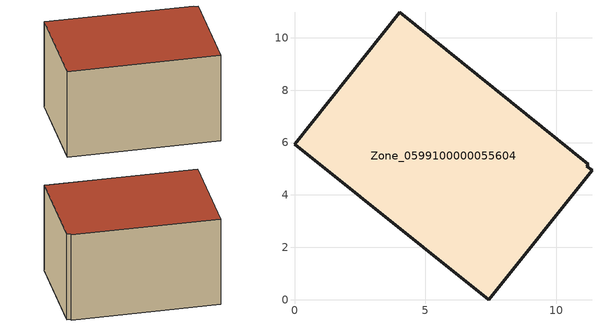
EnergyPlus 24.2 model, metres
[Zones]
Zone_0599100000055604
 floor ground (C_G): 11.22,5.17 11.16,5.1 11.36,4.95 7.42,0 0,5.93 4.01,10.97 z0.46
 wall outside (C_F): 11.22,5.17 4.01,10.97 0,5.93 7.42,0 11.36,4.95 11.16,5.1 11.22,5.17 z0.46:6.34
 roof outside (C_R): 11.16,5.1 11.22,5.17 4.01,10.97 0,5.93 7.42,0 11.36,4.95 z6.34
[BUILDING]
Pand.0599100000055604: North Axis=0; Terrain=City; Loads Convergence Tolerance Value=0.04; Temperature Convergence Tolerance Value=0.4; Solar Distribution=FullExterior; Maximum Number of Warmup Days=25; Minimum Number of Warmup Days=1
[Site:Location]
Rotterdam.The.Hague.AP_ZH_NLD Design_Conditions: Latitude=51.96; Longitude=4.45; Time Zone=1; Elevation=-4.5
[SITE:GROUNDTEMPERATURE:BUILDINGSURFACE]
18, 18, 18, 18, 18, 18, 18, 18, 18, 18, 18, 18
[MATERIAL] Thermal Absorptance=0.9; Solar Absorptance=0.7; Visible Absorptance=0.7
Name | Roughness | Thickness | Conductivity | Density | Specific Heat
G.TC.1946-1964 | MediumSmooth | 0.15 | 1 | 540 | 1210
F.TC.1946-1964 | Rough | 0.3 | 0.857143 | 1920 | 840
R.TC.1946-1964 | MediumRough | 0.2 | 0.235294 | 1500 | 1000
[CONSTRUCTION]
C_G: G.TC.1946-1964
C_F: F.TC.1946-1964
C_R: R.TC.1946-1964
[ZONE]
Zone_0599100000055604: Type=1; Multiplier=1; Ceiling Height=Autocalculate; Volume=Autocalculate; Floor Area=autocalculate; Part of Total Floor Area=Yes
[ZONEINFILTRATION:DESIGNFLOWRATE]
Infil_Zone_0599100000055604: Zone or ZoneList or Space or SpaceList=Zone_0599100000055604; Schedule=AlwaysOn; Design Flow Rate Calculation Method=Flow/Area; Flow Rate per Floor Area=0.003; Constant Term Coefficient=1; Temperature Term Coefficient=0; Velocity Term Coefficient=0; Velocity Squared Term Coefficient=0
[HVACTEMPLATE:ZONE:IDEALLOADSAIRSYSTEM]
Zone_0599100000055604: Maximum Heating Supply Air Temperature=50; Minimum Cooling Supply Air Temperature=13; Maximum Heating Supply Air Humidity Ratio=0.0156; Minimum Cooling Supply Air Humidity Ratio=0.0077; Heating Limit=NoLimit; Cooling Limit=NoLimit; Dehumidification Control Type=ConstantSensibleHeatRatio; Cooling Sensible Heat Ratio=0.7; Dehumidification Setpoint=60; Humidification Control Type=None; Humidification Setpoint=30; Outdoor Air Method=None; Outdoor Air Flow Rate per Person=0.00944; Outdoor Air Flow Rate per Zone Floor Area=0; Outdoor Air Flow Rate per Zone=0; Demand Controlled Ventilation Type=None; Outdoor Air Economizer Type=NoEconomizer; Heat Recovery Type=None; Sensible Heat Recovery Effectiveness=0.7; Latent Heat Recovery Effectiveness=0.65
[ZONECONTROL:THERMOSTAT]
ThermostatControl_Zone_0599100000055604: Zone or ZoneList=Zone_0599100000055604; Control Type Schedule=DualSetpointControlType; Control 1=Thermostat_Zone_0599100000055604; Temperature Difference Between Cutout And Setpoint=0
[THERMOSTATSETPOINT:DUALSETPOINT]
Thermostat_Zone_0599100000055604: Heating Setpoint Temperature Schedule=HeatingSetpoint_Zone_0599100000055604; Cooling Setpoint Temperature Schedule=CoolingSetpoint_Zone_0599100000055604
[SCHEDULE:COMPACT]
HeatingSetpoint_Zone_0599100000055604: Through: 12/31, For: AllDays, Until: 24:00, 21
CoolingSetpoint_Zone_0599100000055604: Through: 12/31, For: AllDays, Until: 24:00, 24
DualSetpointControlType: Through: 12/31, For: AllDays, Until: 24:00, 4
AlwaysOn: Through: 12/31, For: AllDays, Until: 24:00, 1
